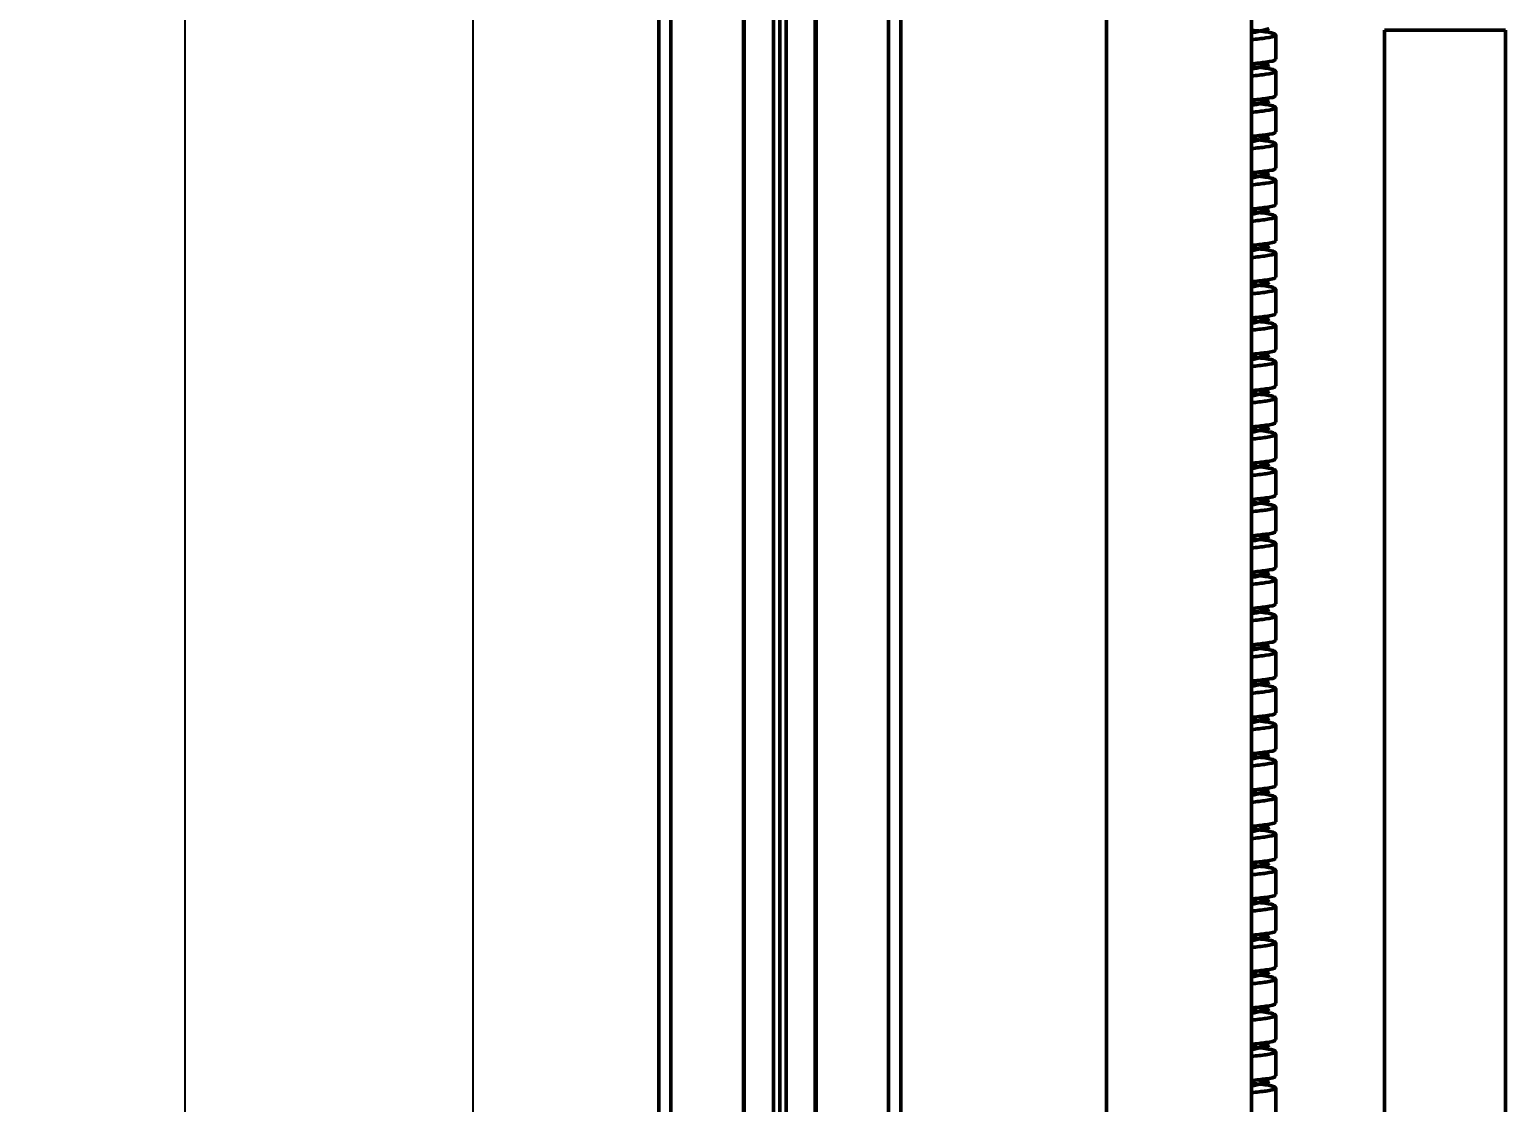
# Model space of a CAD drawing. Header units: millimetres. Extents: x -190 to 12889, y -227 to 3957.
# Drawn here: x 999.6 to 1121.6, y 2180.3 to 2268.9 of the extents above; entities that cross this region are included whole.
import ezdxf

# ---------------------------------------------------------------- set-up
doc = ezdxf.new("R2010")
doc.units = ezdxf.units.MM
doc.header["$LTSCALE"] = 0.7
doc.header["$PDMODE"] = 35
doc.header["$PDSIZE"] = -4
doc.layers.add('CON', color=7, linetype='Continuous', lineweight=50)
doc.layers.add('DIM', color=94, linetype='Continuous', lineweight=25)
doc.styles.add('TCVN-7284', font='tcvn+7284-2003r.ttf')
doc.dimstyles.new('TCVN_ISO-25_RadiusDia', dxfattribs={"dimtxt": 2.5, "dimasz": 2.5, "dimexe": 2, "dimexo": 0, "dimgap": 1, "dimtad": 1, "dimtoh": 1, "dimtxsty": 'TCVN-7284', "dimblk": 'Arrow', "dimcen": 0, "dimclrd": 256, "dimclre": 256, "dimclrt": 256, "dimadec": 0, "dimazin": 0, "dimtfac": 1, "dimtofl": 0, "dimtmove": 1, "dimatfit": 0, "dimldrblk": 'Arrow', "dimfxl": 1, "dimlwd": -1, "dimlwe": -1, "dimarcsym": 0})

# ---------------------------------------------------------------- blocks, each defined once
blk = doc.blocks.new('Arrow')
at = {"layer": 'DIM'}
blk.add_solid([(-1, 0.268), (-1, -0.268), (0, 0)], dxfattribs=at)
blk = doc.blocks.new('*D692')
at = {"layer": 'Defpoints', "color": 0, "ltscale": 0.2, "transparency": 16777216}
for p in [(1036.27, 2342.03), (1051.63, 2342.03), (1051.63, 1942.03)]:
    blk.add_point(p, dxfattribs=at)
at = {"layer": 'DIM', "linetype": 'ByBlock', "ltscale": 0.2, "transparency": 16777216}
for p, q in [((1051.63, 2342.03), (1030.27, 2342.03)), ((1036.27, 1949.53), (1036.27, 2334.53)), ((1051.63, 1942.03), (1030.27, 1942.03))]:
    blk.add_line(p, q, dxfattribs=at)
at = {"layer": 'DIM', "ltscale": 0.2, "transparency": 16777216, "xscale": 7.500000000000133, "yscale": 7.500000000000133, "zscale": 7.500000000000133}
for p, rotation in [((1036.27, 2342.03), 90), ((1036.27, 1942.03), 270)]:
    blk.add_blockref('Arrow', p, dxfattribs=dict(at, rotation=rotation))
at = {"layer": 'DIM', "ltscale": 0.2, "transparency": 16777216, "insert": (1029.52, 2142.03), "char_height": 7.5, "attachment_point": 5, "rotation": 90, "style": 'TCVN-7284', "bg_fill": 3, "box_fill_scale": 1.1, "bg_fill_color": 256, "bg_fill_true_color": 13158600, "bg_fill_transparency": 0}
blk.add_mtext('400', dxfattribs=at)
blk = doc.blocks.new('*D693')
at = {"layer": 'Defpoints', "color": 0, "ltscale": 0.2, "transparency": 16777216}
for p in [(1012.48, 2342.03), (1051.63, 2342.03), (1051.63, 1942.03)]:
    blk.add_point(p, dxfattribs=at)
at = {"layer": 'DIM', "linetype": 'ByBlock', "ltscale": 0.2, "transparency": 16777216}
for p, q in [((1051.63, 2342.03), (1006.48, 2342.03)), ((1012.48, 1949.53), (1012.48, 2334.53)), ((1051.63, 1942.03), (1006.48, 1942.03))]:
    blk.add_line(p, q, dxfattribs=at)
at = {"layer": 'DIM', "ltscale": 0.2, "transparency": 16777216, "xscale": 7.500000000000133, "yscale": 7.500000000000133, "zscale": 7.500000000000133}
for p, rotation in [((1012.48, 2342.03), 90), ((1012.48, 1942.03), 270)]:
    blk.add_blockref('Arrow', p, dxfattribs=dict(at, rotation=rotation))
at = {"layer": 'DIM', "ltscale": 0.2, "transparency": 16777216, "insert": (1004.98, 2142.03), "char_height": 7.5, "attachment_point": 5, "rotation": 90, "style": 'TCVN-7284', "bg_fill": 3, "box_fill_scale": 1.1, "bg_fill_color": 256, "bg_fill_true_color": 13158600, "bg_fill_transparency": 0}
blk.add_mtext('400±0,5', dxfattribs=at)

msp = doc.modelspace()

# ---------------------------------------------------------------- linework, layer by layer
at = {"layer": 'CON', "color": 7, "linetype": 'Continuous'}
for p, q in [((1051.6289, 2342.0318), (1051.6289, 1942.0318)), ((1052.6289, 2342.0318), (1052.6289, 1942.0318)), ((1058.6289, 2342.0318), (1058.6289, 1942.0318)), ((1058.6895, 2342.0318), (1058.6895, 1942.0318)), ((1061.1092, 2342.0318), (1061.1092, 1942.0318)), ((1061.6289, 2342.0318), (1061.6289, 1942.0318)), ((1062.1485, 2342.0318), (1062.1485, 1942.0318)), ((1064.5682, 2342.0318), (1064.5682, 1942.0318)), ((1064.6289, 2342.0318), (1064.6289, 1942.0318)), ((1070.6289, 2342.0318), (1070.6289, 1942.0318)), ((1071.6289, 2342.0318), (1071.6289, 1942.0318)), ((1088.6289, 2325.0318), (1088.6289, 2161.8528)), ((1100.6289, 2161.8528), (1100.6289, 2325.0318)), ((1121.6289, 2268.8528), (1111.6289, 2268.8528)), ((1111.6289, 2268.8528), (1111.6289, 2018.8528)), ((1121.6289, 2268.8528), (1121.6289, 2018.8528)), ((1102.6289, 2266.4569), (1102.6289, 2268.4569)), ((1102.0274, 2265.9539), (1102.1276, 2265.9926)), ((1102.6289, 2263.4569), (1102.6289, 2265.4569)), ((1102.0274, 2262.9539), (1102.1276, 2262.9926)), ((1102.6289, 2260.4569), (1102.6289, 2262.4569)), ((1102.0274, 2259.9539), (1102.1276, 2259.9926)), ((1102.6289, 2257.4569), (1102.6289, 2259.4569)), ((1102.0274, 2256.9539), (1102.1276, 2256.9926)), ((1102.6289, 2254.4569), (1102.6289, 2256.4569)), ((1102.0274, 2253.9539), (1102.1276, 2253.9926)), ((1102.6289, 2251.4569), (1102.6289, 2253.4569)), ((1102.0274, 2250.9539), (1102.1276, 2250.9926)), ((1102.6289, 2248.4569), (1102.6289, 2250.4569)), ((1102.0274, 2247.9539), (1102.1276, 2247.9926)), ((1102.6289, 2245.4569), (1102.6289, 2247.4569)), ((1102.0274, 2244.9539), (1102.1276, 2244.9926)), ((1102.6289, 2242.4569), (1102.6289, 2244.4569)), ((1102.0274, 2241.9539), (1102.1276, 2241.9926)), ((1102.6289, 2239.4569), (1102.6289, 2241.4569)), ((1102.0274, 2238.9539), (1102.1276, 2238.9926)), ((1102.6289, 2236.4569), (1102.6289, 2238.4569)), ((1102.0274, 2235.9539), (1102.1276, 2235.9926)), ((1102.6289, 2233.4569), (1102.6289, 2235.4569)), ((1102.0274, 2232.9539), (1102.1276, 2232.9926)), ((1102.6289, 2230.4569), (1102.6289, 2232.4569)), ((1102.0274, 2229.9539), (1102.1276, 2229.9926)), ((1102.6289, 2227.4569), (1102.6289, 2229.4569)), ((1102.0274, 2226.9539), (1102.1276, 2226.9926)), ((1102.6289, 2224.4569), (1102.6289, 2226.4569)), ((1102.0274, 2223.9539), (1102.1276, 2223.9926)), ((1102.6289, 2221.4569), (1102.6289, 2223.4569)), ((1102.0274, 2220.9539), (1102.1276, 2220.9926)), ((1102.6289, 2218.4569), (1102.6289, 2220.4569)), ((1102.0274, 2217.9539), (1102.1276, 2217.9926)), ((1102.6289, 2215.4569), (1102.6289, 2217.4569)), ((1102.0274, 2214.9539), (1102.1276, 2214.9926)), ((1102.6289, 2212.4569), (1102.6289, 2214.4569)), ((1102.0274, 2211.9539), (1102.1276, 2211.9926)), ((1102.6289, 2209.4569), (1102.6289, 2211.4569)), ((1102.0274, 2208.9539), (1102.1276, 2208.9926)), ((1102.6289, 2206.4569), (1102.6289, 2208.4569)), ((1102.0274, 2205.9539), (1102.1276, 2205.9926)), ((1102.6289, 2203.4569), (1102.6289, 2205.4569)), ((1102.0274, 2202.9539), (1102.1276, 2202.9926)), ((1102.6289, 2200.4569), (1102.6289, 2202.4569)), ((1102.0274, 2199.9539), (1102.1276, 2199.9926)), ((1102.6289, 2197.4569), (1102.6289, 2199.4569)), ((1102.0274, 2196.9539), (1102.1276, 2196.9926)), ((1102.6289, 2194.4569), (1102.6289, 2196.4569)), ((1102.0274, 2193.9539), (1102.1276, 2193.9926)), ((1102.6289, 2191.4569), (1102.6289, 2193.4569)), ((1102.0274, 2190.9539), (1102.1276, 2190.9926)), ((1102.6289, 2188.4569), (1102.6289, 2190.4569)), ((1102.0274, 2187.9539), (1102.1276, 2187.9926)), ((1102.6289, 2185.4569), (1102.6289, 2187.4569)), ((1102.0274, 2184.9539), (1102.1276, 2184.9926)), ((1102.6289, 2182.4569), (1102.6289, 2184.4569)), ((1102.0274, 2181.9539), (1102.1276, 2181.9926)), ((1102.6289, 2179.4569), (1102.6289, 2181.4569))]:
    msp.add_line(p, q, dxfattribs=at)
for points, knots in [([(1102.085, 2268.9814), (1102.0613, 2268.9754), (1101.9963, 2268.9587), (1101.4014, 2268.7985), (1100.7773, 2268.659), (1100.6289, 2268.6258)], [0, 0, 0, 0, 0.303950753, 0.834439217, 1, 1, 1, 1]), ([(1100.6289, 2268.0642), (1101.0621, 2268.112), (1102.0523, 2268.2212), (1102.7267, 2268.3873), (1102.5586, 2268.5925), (1101.7783, 2268.7278), (1100.9024, 2268.8198), (1100.6289, 2268.8486)], [0, 0, 0, 0, 0.18358082, 0.41957303, 0.66180996, 0.89439324, 1, 1, 1, 1]), ([(1102.522, 2266.4569), (1102.5507, 2266.4345), (1102.6624, 2266.3472), (1102.0265, 2266.2211), (1101.0543, 2266.112), (1100.6289, 2266.0642)], [0, 0, 0, 0, 0.16279149, 0.63368611, 1, 1, 1, 1]), ([(1101.1734, 2266.1293), (1101.2285, 2266.1141), (1101.5794, 2266.0168), (1101.717, 2265.9905), (1101.833, 2265.9683)], [0, 0, 0, 0, 0.15688589, 1, 1, 1, 1]), ([(1102.085, 2265.9814), (1102.0613, 2265.9754), (1101.9963, 2265.9587), (1101.4014, 2265.7985), (1100.7773, 2265.659), (1100.6289, 2265.6258)], [0, 0, 0, 0, 0.30395075, 0.83443922, 1, 1, 1, 1]), ([(1100.6289, 2265.0642), (1101.0621, 2265.112), (1102.0523, 2265.2212), (1102.7267, 2265.3873), (1102.5586, 2265.5925), (1101.7783, 2265.7278), (1100.9024, 2265.8198), (1100.6289, 2265.8486)], [0, 0, 0, 0, 0.18358082, 0.41957303, 0.66180996, 0.89439324, 1, 1, 1, 1]), ([(1102.522, 2263.4569), (1102.5507, 2263.4345), (1102.6624, 2263.3472), (1102.0265, 2263.2211), (1101.0543, 2263.112), (1100.6289, 2263.0642)], [0, 0, 0, 0, 0.16279149, 0.63368611, 1, 1, 1, 1]), ([(1102.085, 2262.9814), (1102.0613, 2262.9754), (1101.9963, 2262.9587), (1101.4014, 2262.7985), (1100.7773, 2262.659), (1100.6289, 2262.6258)], [0, 0, 0, 0, 0.30395075, 0.83443922, 1, 1, 1, 1]), ([(1100.6289, 2262.0642), (1101.0621, 2262.112), (1102.0523, 2262.2212), (1102.7267, 2262.3873), (1102.5586, 2262.5925), (1101.7783, 2262.7278), (1100.9024, 2262.8198), (1100.6289, 2262.8486)], [0, 0, 0, 0, 0.18358082, 0.41957303, 0.66180996, 0.89439324, 1, 1, 1, 1]), ([(1101.1734, 2263.1293), (1101.2285, 2263.1141), (1101.5794, 2263.0168), (1101.717, 2262.9905), (1101.833, 2262.9683)], [0, 0, 0, 0, 0.15688589, 1, 1, 1, 1]), ([(1102.522, 2260.4569), (1102.5507, 2260.4345), (1102.6624, 2260.3472), (1102.0265, 2260.2211), (1101.0543, 2260.112), (1100.6289, 2260.0642)], [0, 0, 0, 0, 0.16279149, 0.63368611, 1, 1, 1, 1]), ([(1102.085, 2259.9814), (1102.0613, 2259.9754), (1101.9963, 2259.9587), (1101.4014, 2259.7985), (1100.7773, 2259.659), (1100.6289, 2259.6258)], [0, 0, 0, 0, 0.30395075, 0.83443922, 1, 1, 1, 1]), ([(1101.1734, 2260.1293), (1101.2285, 2260.1141), (1101.5794, 2260.0168), (1101.717, 2259.9905), (1101.833, 2259.9683)], [0, 0, 0, 0, 0.15688589, 1, 1, 1, 1]), ([(1100.6289, 2259.0642), (1101.0621, 2259.112), (1102.0523, 2259.2212), (1102.7267, 2259.3873), (1102.5586, 2259.5925), (1101.7783, 2259.7278), (1100.9024, 2259.8198), (1100.6289, 2259.8486)], [0, 0, 0, 0, 0.18358082, 0.41957303, 0.66180996, 0.89439324, 1, 1, 1, 1]), ([(1102.522, 2257.4569), (1102.5507, 2257.4345), (1102.6624, 2257.3472), (1102.0265, 2257.2211), (1101.0543, 2257.112), (1100.6289, 2257.0642)], [0, 0, 0, 0, 0.16279149, 0.63368611, 1, 1, 1, 1]), ([(1102.085, 2256.9814), (1102.0613, 2256.9754), (1101.9963, 2256.9587), (1101.4014, 2256.7985), (1100.7773, 2256.659), (1100.6289, 2256.6258)], [0, 0, 0, 0, 0.303950753, 0.834439217, 1, 1, 1, 1]), ([(1100.6289, 2256.0642), (1101.0621, 2256.112), (1102.0523, 2256.2212), (1102.7267, 2256.3873), (1102.5586, 2256.5925), (1101.7783, 2256.7278), (1100.9024, 2256.8198), (1100.6289, 2256.8486)], [0, 0, 0, 0, 0.18358082, 0.41957303, 0.66180996, 0.89439324, 1, 1, 1, 1]), ([(1101.1734, 2257.1293), (1101.2285, 2257.1141), (1101.5794, 2257.0168), (1101.717, 2256.9905), (1101.833, 2256.9683)], [0, 0, 0, 0, 0.15688589, 1, 1, 1, 1]), ([(1102.522, 2254.4569), (1102.5507, 2254.4345), (1102.6624, 2254.3472), (1102.0265, 2254.2211), (1101.0543, 2254.112), (1100.6289, 2254.0642)], [0, 0, 0, 0, 0.16279149, 0.63368611, 1, 1, 1, 1]), ([(1102.085, 2253.9814), (1102.0613, 2253.9754), (1101.9963, 2253.9587), (1101.4014, 2253.7985), (1100.7773, 2253.659), (1100.6289, 2253.6258)], [0, 0, 0, 0, 0.30395075, 0.83443922, 1, 1, 1, 1]), ([(1100.6289, 2253.0642), (1101.0621, 2253.112), (1102.0523, 2253.2212), (1102.7267, 2253.3873), (1102.5586, 2253.5925), (1101.7783, 2253.7278), (1100.9024, 2253.8198), (1100.6289, 2253.8486)], [0, 0, 0, 0, 0.18358082, 0.41957303, 0.66180996, 0.89439324, 1, 1, 1, 1]), ([(1101.1734, 2254.1293), (1101.2285, 2254.1141), (1101.5794, 2254.0168), (1101.717, 2253.9905), (1101.833, 2253.9683)], [0, 0, 0, 0, 0.15688589, 1, 1, 1, 1]), ([(1102.522, 2251.4569), (1102.5507, 2251.4345), (1102.6624, 2251.3472), (1102.0265, 2251.2211), (1101.0543, 2251.112), (1100.6289, 2251.0642)], [0, 0, 0, 0, 0.16279149, 0.63368611, 1, 1, 1, 1]), ([(1102.085, 2250.9814), (1102.0613, 2250.9754), (1101.9963, 2250.9587), (1101.4014, 2250.7985), (1100.7773, 2250.659), (1100.6289, 2250.6258)], [0, 0, 0, 0, 0.303950753, 0.834439217, 1, 1, 1, 1]), ([(1100.6289, 2250.0642), (1101.0621, 2250.112), (1102.0523, 2250.2212), (1102.7267, 2250.3873), (1102.5586, 2250.5925), (1101.7783, 2250.7278), (1100.9024, 2250.8198), (1100.6289, 2250.8486)], [0, 0, 0, 0, 0.18358082, 0.41957303, 0.66180996, 0.89439324, 1, 1, 1, 1]), ([(1101.1734, 2251.1293), (1101.2285, 2251.1141), (1101.5794, 2251.0168), (1101.717, 2250.9905), (1101.833, 2250.9683)], [0, 0, 0, 0, 0.15688589, 1, 1, 1, 1]), ([(1102.522, 2248.4569), (1102.5507, 2248.4345), (1102.6624, 2248.3472), (1102.0265, 2248.2211), (1101.0543, 2248.112), (1100.6289, 2248.0642)], [0, 0, 0, 0, 0.16279149, 0.63368611, 1, 1, 1, 1]), ([(1102.085, 2247.9814), (1102.0613, 2247.9754), (1101.9963, 2247.9587), (1101.4014, 2247.7985), (1100.7773, 2247.659), (1100.6289, 2247.6258)], [0, 0, 0, 0, 0.303950753, 0.834439217, 1, 1, 1, 1]), ([(1100.6289, 2247.0642), (1101.0621, 2247.112), (1102.0523, 2247.2212), (1102.7267, 2247.3873), (1102.5586, 2247.5925), (1101.7783, 2247.7278), (1100.9024, 2247.8198), (1100.6289, 2247.8486)], [0, 0, 0, 0, 0.18358082, 0.41957303, 0.66180996, 0.89439324, 1, 1, 1, 1]), ([(1101.1734, 2248.1293), (1101.2285, 2248.1141), (1101.5794, 2248.0168), (1101.717, 2247.9905), (1101.833, 2247.9683)], [0, 0, 0, 0, 0.15688589, 1, 1, 1, 1]), ([(1102.522, 2245.4569), (1102.5507, 2245.4345), (1102.6624, 2245.3472), (1102.0265, 2245.2211), (1101.0543, 2245.112), (1100.6289, 2245.0642)], [0, 0, 0, 0, 0.16279149, 0.63368611, 1, 1, 1, 1]), ([(1102.085, 2244.9814), (1102.0613, 2244.9754), (1101.9963, 2244.9587), (1101.4014, 2244.7985), (1100.7773, 2244.659), (1100.6289, 2244.6258)], [0, 0, 0, 0, 0.303950753, 0.834439217, 1, 1, 1, 1]), ([(1100.6289, 2244.0642), (1101.0621, 2244.112), (1102.0523, 2244.2212), (1102.7267, 2244.3873), (1102.5586, 2244.5925), (1101.7783, 2244.7278), (1100.9024, 2244.8198), (1100.6289, 2244.8486)], [0, 0, 0, 0, 0.18358082, 0.41957303, 0.66180996, 0.89439324, 1, 1, 1, 1]), ([(1101.1734, 2245.1293), (1101.2285, 2245.1141), (1101.5794, 2245.0168), (1101.717, 2244.9905), (1101.833, 2244.9683)], [0, 0, 0, 0, 0.15688589, 1, 1, 1, 1]), ([(1102.522, 2242.4569), (1102.5507, 2242.4345), (1102.6624, 2242.3472), (1102.0265, 2242.2211), (1101.0543, 2242.112), (1100.6289, 2242.0642)], [0, 0, 0, 0, 0.16279149, 0.63368611, 1, 1, 1, 1]), ([(1102.085, 2241.9814), (1102.0613, 2241.9754), (1101.9963, 2241.9587), (1101.4014, 2241.7985), (1100.7773, 2241.659), (1100.6289, 2241.6258)], [0, 0, 0, 0, 0.30395075, 0.83443922, 1, 1, 1, 1]), ([(1100.6289, 2241.0642), (1101.0621, 2241.112), (1102.0523, 2241.2212), (1102.7267, 2241.3873), (1102.5586, 2241.5925), (1101.7783, 2241.7278), (1100.9024, 2241.8198), (1100.6289, 2241.8486)], [0, 0, 0, 0, 0.18358082, 0.41957303, 0.66180996, 0.89439324, 1, 1, 1, 1]), ([(1101.1734, 2242.1293), (1101.2285, 2242.1141), (1101.5794, 2242.0168), (1101.717, 2241.9905), (1101.833, 2241.9683)], [0, 0, 0, 0, 0.156885893, 1, 1, 1, 1]), ([(1102.522, 2239.4569), (1102.5507, 2239.4345), (1102.6624, 2239.3472), (1102.0265, 2239.2211), (1101.0543, 2239.112), (1100.6289, 2239.0642)], [0, 0, 0, 0, 0.16279149, 0.63368611, 1, 1, 1, 1]), ([(1102.085, 2238.9814), (1102.0613, 2238.9754), (1101.9963, 2238.9587), (1101.4014, 2238.7985), (1100.7773, 2238.659), (1100.6289, 2238.6258)], [0, 0, 0, 0, 0.30395075, 0.83443922, 1, 1, 1, 1]), ([(1100.6289, 2238.0642), (1101.0621, 2238.112), (1102.0523, 2238.2212), (1102.7267, 2238.3873), (1102.5586, 2238.5925), (1101.7783, 2238.7278), (1100.9024, 2238.8198), (1100.6289, 2238.8486)], [0, 0, 0, 0, 0.18358082, 0.41957303, 0.66180996, 0.89439324, 1, 1, 1, 1]), ([(1101.1734, 2239.1293), (1101.2285, 2239.1141), (1101.5794, 2239.0168), (1101.717, 2238.9905), (1101.833, 2238.9683)], [0, 0, 0, 0, 0.156885893, 1, 1, 1, 1]), ([(1102.522, 2236.4569), (1102.5507, 2236.4345), (1102.6624, 2236.3472), (1102.0265, 2236.2211), (1101.0543, 2236.112), (1100.6289, 2236.0642)], [0, 0, 0, 0, 0.16279149, 0.63368611, 1, 1, 1, 1]), ([(1102.085, 2235.9814), (1102.0613, 2235.9754), (1101.9963, 2235.9587), (1101.4014, 2235.7985), (1100.7773, 2235.659), (1100.6289, 2235.6258)], [0, 0, 0, 0, 0.303950753, 0.834439217, 1, 1, 1, 1]), ([(1100.6289, 2235.0642), (1101.0621, 2235.112), (1102.0523, 2235.2212), (1102.7267, 2235.3873), (1102.5586, 2235.5925), (1101.7783, 2235.7278), (1100.9024, 2235.8198), (1100.6289, 2235.8486)], [0, 0, 0, 0, 0.18358082, 0.41957303, 0.66180996, 0.89439324, 1, 1, 1, 1]), ([(1101.1734, 2236.1293), (1101.2285, 2236.1141), (1101.5794, 2236.0168), (1101.717, 2235.9905), (1101.833, 2235.9683)], [0, 0, 0, 0, 0.15688589, 1, 1, 1, 1]), ([(1102.522, 2233.4569), (1102.5507, 2233.4345), (1102.6624, 2233.3472), (1102.0265, 2233.2211), (1101.0543, 2233.112), (1100.6289, 2233.0642)], [0, 0, 0, 0, 0.16279149, 0.63368611, 1, 1, 1, 1]), ([(1101.1734, 2233.1293), (1101.2285, 2233.1141), (1101.5794, 2233.0168), (1101.717, 2232.9905), (1101.833, 2232.9683)], [0, 0, 0, 0, 0.156885893, 1, 1, 1, 1]), ([(1102.085, 2232.9814), (1102.0613, 2232.9754), (1101.9963, 2232.9587), (1101.4014, 2232.7985), (1100.7773, 2232.659), (1100.6289, 2232.6258)], [0, 0, 0, 0, 0.30395075, 0.83443922, 1, 1, 1, 1]), ([(1100.6289, 2232.0642), (1101.0621, 2232.112), (1102.0523, 2232.2212), (1102.7267, 2232.3873), (1102.5586, 2232.5925), (1101.7783, 2232.7278), (1100.9024, 2232.8198), (1100.6289, 2232.8486)], [0, 0, 0, 0, 0.18358082, 0.41957303, 0.66180996, 0.89439324, 1, 1, 1, 1]), ([(1102.522, 2230.4569), (1102.5507, 2230.4345), (1102.6624, 2230.3472), (1102.0265, 2230.2211), (1101.0543, 2230.112), (1100.6289, 2230.0642)], [0, 0, 0, 0, 0.16279149, 0.63368611, 1, 1, 1, 1]), ([(1102.085, 2229.9814), (1102.0613, 2229.9754), (1101.9963, 2229.9587), (1101.4014, 2229.7985), (1100.7773, 2229.659), (1100.6289, 2229.6258)], [0, 0, 0, 0, 0.30395075, 0.83443922, 1, 1, 1, 1]), ([(1100.6289, 2229.0642), (1101.0621, 2229.112), (1102.0523, 2229.2212), (1102.7267, 2229.3873), (1102.5586, 2229.5925), (1101.7783, 2229.7278), (1100.9024, 2229.8198), (1100.6289, 2229.8486)], [0, 0, 0, 0, 0.18358082, 0.41957303, 0.66180996, 0.89439324, 1, 1, 1, 1]), ([(1101.1734, 2230.1293), (1101.2285, 2230.1141), (1101.5794, 2230.0168), (1101.717, 2229.9905), (1101.833, 2229.9683)], [0, 0, 0, 0, 0.156885893, 1, 1, 1, 1]), ([(1102.522, 2227.4569), (1102.5507, 2227.4345), (1102.6624, 2227.3472), (1102.0265, 2227.2211), (1101.0543, 2227.112), (1100.6289, 2227.0642)], [0, 0, 0, 0, 0.16279149, 0.63368611, 1, 1, 1, 1]), ([(1101.1734, 2227.1293), (1101.2285, 2227.1141), (1101.5794, 2227.0168), (1101.717, 2226.9905), (1101.833, 2226.9683)], [0, 0, 0, 0, 0.15688589, 1, 1, 1, 1]), ([(1102.085, 2226.9814), (1102.0613, 2226.9754), (1101.9963, 2226.9587), (1101.4014, 2226.7985), (1100.7773, 2226.659), (1100.6289, 2226.6258)], [0, 0, 0, 0, 0.30395075, 0.83443922, 1, 1, 1, 1]), ([(1100.6289, 2226.0642), (1101.0621, 2226.112), (1102.0523, 2226.2212), (1102.7267, 2226.3873), (1102.5586, 2226.5925), (1101.7783, 2226.7278), (1100.9024, 2226.8198), (1100.6289, 2226.8486)], [0, 0, 0, 0, 0.18358082, 0.41957303, 0.66180996, 0.89439324, 1, 1, 1, 1]), ([(1102.522, 2224.4569), (1102.5507, 2224.4345), (1102.6624, 2224.3472), (1102.0265, 2224.2211), (1101.0543, 2224.112), (1100.6289, 2224.0642)], [0, 0, 0, 0, 0.16279149, 0.63368611, 1, 1, 1, 1]), ([(1102.085, 2223.9814), (1102.0613, 2223.9754), (1101.9963, 2223.9587), (1101.4014, 2223.7985), (1100.7773, 2223.659), (1100.6289, 2223.6258)], [0, 0, 0, 0, 0.30395075, 0.83443922, 1, 1, 1, 1]), ([(1100.6289, 2223.0642), (1101.0621, 2223.112), (1102.0523, 2223.2212), (1102.7267, 2223.3873), (1102.5586, 2223.5925), (1101.7783, 2223.7278), (1100.9024, 2223.8198), (1100.6289, 2223.8486)], [0, 0, 0, 0, 0.18358082, 0.41957303, 0.66180996, 0.89439324, 1, 1, 1, 1]), ([(1101.1734, 2224.1293), (1101.2285, 2224.1141), (1101.5794, 2224.0168), (1101.717, 2223.9905), (1101.833, 2223.9683)], [0, 0, 0, 0, 0.15688589, 1, 1, 1, 1]), ([(1102.522, 2221.4569), (1102.5507, 2221.4345), (1102.6624, 2221.3472), (1102.0265, 2221.2211), (1101.0543, 2221.112), (1100.6289, 2221.0642)], [0, 0, 0, 0, 0.16279149, 0.63368611, 1, 1, 1, 1]), ([(1102.085, 2220.9814), (1102.0613, 2220.9754), (1101.9963, 2220.9587), (1101.4014, 2220.7985), (1100.7773, 2220.659), (1100.6289, 2220.6258)], [0, 0, 0, 0, 0.30395075, 0.83443922, 1, 1, 1, 1]), ([(1101.1734, 2221.1293), (1101.2285, 2221.1141), (1101.5794, 2221.0168), (1101.717, 2220.9905), (1101.833, 2220.9683)], [0, 0, 0, 0, 0.156885893, 1, 1, 1, 1]), ([(1100.6289, 2220.0642), (1101.0621, 2220.112), (1102.0523, 2220.2212), (1102.7267, 2220.3873), (1102.5586, 2220.5925), (1101.7783, 2220.7278), (1100.9024, 2220.8198), (1100.6289, 2220.8486)], [0, 0, 0, 0, 0.18358082, 0.41957303, 0.66180996, 0.89439324, 1, 1, 1, 1]), ([(1102.522, 2218.4569), (1102.5507, 2218.4345), (1102.6624, 2218.3472), (1102.0265, 2218.2211), (1101.0543, 2218.112), (1100.6289, 2218.0642)], [0, 0, 0, 0, 0.16279149, 0.63368611, 1, 1, 1, 1]), ([(1102.085, 2217.9814), (1102.0613, 2217.9754), (1101.9963, 2217.9587), (1101.4014, 2217.7985), (1100.7773, 2217.659), (1100.6289, 2217.6258)], [0, 0, 0, 0, 0.30395075, 0.83443922, 1, 1, 1, 1]), ([(1100.6289, 2217.0642), (1101.0621, 2217.112), (1102.0523, 2217.2212), (1102.7267, 2217.3873), (1102.5586, 2217.5925), (1101.7783, 2217.7278), (1100.9024, 2217.8198), (1100.6289, 2217.8486)], [0, 0, 0, 0, 0.18358082, 0.41957303, 0.66180996, 0.89439324, 1, 1, 1, 1]), ([(1101.1734, 2218.1293), (1101.2285, 2218.1141), (1101.5794, 2218.0168), (1101.717, 2217.9905), (1101.833, 2217.9683)], [0, 0, 0, 0, 0.15688589, 1, 1, 1, 1]), ([(1102.522, 2215.4569), (1102.5507, 2215.4345), (1102.6624, 2215.3472), (1102.0265, 2215.2211), (1101.0543, 2215.112), (1100.6289, 2215.0642)], [0, 0, 0, 0, 0.16279149, 0.63368611, 1, 1, 1, 1]), ([(1102.085, 2214.9814), (1102.0613, 2214.9754), (1101.9963, 2214.9587), (1101.4014, 2214.7985), (1100.7773, 2214.659), (1100.6289, 2214.6258)], [0, 0, 0, 0, 0.30395075, 0.83443922, 1, 1, 1, 1]), ([(1100.6289, 2214.0642), (1101.0621, 2214.112), (1102.0523, 2214.2212), (1102.7267, 2214.3873), (1102.5586, 2214.5925), (1101.7783, 2214.7278), (1100.9024, 2214.8198), (1100.6289, 2214.8486)], [0, 0, 0, 0, 0.18358082, 0.41957303, 0.66180996, 0.89439324, 1, 1, 1, 1]), ([(1101.1734, 2215.1293), (1101.2285, 2215.1141), (1101.5794, 2215.0168), (1101.717, 2214.9905), (1101.833, 2214.9683)], [0, 0, 0, 0, 0.15688589, 1, 1, 1, 1]), ([(1102.522, 2212.4569), (1102.5507, 2212.4345), (1102.6624, 2212.3472), (1102.0265, 2212.2211), (1101.0543, 2212.112), (1100.6289, 2212.0642)], [0, 0, 0, 0, 0.16279149, 0.63368611, 1, 1, 1, 1]), ([(1102.085, 2211.9814), (1102.0613, 2211.9754), (1101.9963, 2211.9587), (1101.4014, 2211.7985), (1100.7773, 2211.659), (1100.6289, 2211.6258)], [0, 0, 0, 0, 0.303950753, 0.834439217, 1, 1, 1, 1]), ([(1100.6289, 2211.0642), (1101.0621, 2211.112), (1102.0523, 2211.2212), (1102.7267, 2211.3873), (1102.5586, 2211.5925), (1101.7783, 2211.7278), (1100.9024, 2211.8198), (1100.6289, 2211.8486)], [0, 0, 0, 0, 0.18358082, 0.41957303, 0.66180996, 0.89439324, 1, 1, 1, 1]), ([(1101.1734, 2212.1293), (1101.2285, 2212.1141), (1101.5794, 2212.0168), (1101.717, 2211.9905), (1101.833, 2211.9683)], [0, 0, 0, 0, 0.15688589, 1, 1, 1, 1]), ([(1102.522, 2209.4569), (1102.5507, 2209.4345), (1102.6624, 2209.3472), (1102.0265, 2209.2211), (1101.0543, 2209.112), (1100.6289, 2209.0642)], [0, 0, 0, 0, 0.16279149, 0.63368611, 1, 1, 1, 1]), ([(1102.085, 2208.9814), (1102.0613, 2208.9754), (1101.9963, 2208.9587), (1101.4014, 2208.7985), (1100.7773, 2208.659), (1100.6289, 2208.6258)], [0, 0, 0, 0, 0.303950753, 0.834439217, 1, 1, 1, 1]), ([(1100.6289, 2208.0642), (1101.0621, 2208.112), (1102.0523, 2208.2212), (1102.7267, 2208.3873), (1102.5586, 2208.5925), (1101.7783, 2208.7278), (1100.9024, 2208.8198), (1100.6289, 2208.8486)], [0, 0, 0, 0, 0.18358082, 0.41957303, 0.66180996, 0.89439324, 1, 1, 1, 1]), ([(1101.1734, 2209.1293), (1101.2281, 2209.1142), (1101.6617, 2208.9941), (1101.8301, 2208.9623), (1101.9773, 2208.9346)], [0, 0, 0, 0, 0.126174606, 1, 1, 1, 1]), ([(1102.522, 2206.4569), (1102.5507, 2206.4345), (1102.6624, 2206.3472), (1102.0265, 2206.2211), (1101.0543, 2206.112), (1100.6289, 2206.0642)], [0, 0, 0, 0, 0.16279149, 0.63368611, 1, 1, 1, 1]), ([(1102.085, 2205.9814), (1102.0613, 2205.9754), (1101.9963, 2205.9587), (1101.4014, 2205.7985), (1100.7773, 2205.659), (1100.6289, 2205.6258)], [0, 0, 0, 0, 0.30395075, 0.83443922, 1, 1, 1, 1]), ([(1100.6289, 2205.0642), (1101.0621, 2205.112), (1102.0523, 2205.2212), (1102.7267, 2205.3873), (1102.5586, 2205.5925), (1101.7783, 2205.7278), (1100.9024, 2205.8198), (1100.6289, 2205.8486)], [0, 0, 0, 0, 0.183580822, 0.419573028, 0.661809962, 0.894393242, 1, 1, 1, 1]), ([(1101.1734, 2206.1293), (1101.2285, 2206.1141), (1101.5794, 2206.0168), (1101.717, 2205.9905), (1101.833, 2205.9683)], [0, 0, 0, 0, 0.156885893, 1, 1, 1, 1]), ([(1102.522, 2203.4569), (1102.5507, 2203.4345), (1102.6624, 2203.3472), (1102.0265, 2203.2211), (1101.0543, 2203.112), (1100.6289, 2203.0642)], [0, 0, 0, 0, 0.16279149, 0.63368611, 1, 1, 1, 1]), ([(1102.085, 2202.9814), (1102.0613, 2202.9754), (1101.9963, 2202.9587), (1101.4014, 2202.7985), (1100.7773, 2202.659), (1100.6289, 2202.6258)], [0, 0, 0, 0, 0.30395075, 0.83443922, 1, 1, 1, 1]), ([(1100.6289, 2202.0642), (1101.0621, 2202.112), (1102.0523, 2202.2212), (1102.7267, 2202.3873), (1102.5586, 2202.5925), (1101.7783, 2202.7278), (1100.9024, 2202.8198), (1100.6289, 2202.8486)], [0, 0, 0, 0, 0.18358082, 0.41957303, 0.66180996, 0.89439324, 1, 1, 1, 1]), ([(1101.1734, 2203.1293), (1101.2285, 2203.1141), (1101.5794, 2203.0168), (1101.717, 2202.9905), (1101.833, 2202.9683)], [0, 0, 0, 0, 0.156885893, 1, 1, 1, 1]), ([(1102.522, 2200.4569), (1102.5507, 2200.4345), (1102.6624, 2200.3472), (1102.0265, 2200.2211), (1101.0543, 2200.112), (1100.6289, 2200.0642)], [0, 0, 0, 0, 0.16279149, 0.63368611, 1, 1, 1, 1]), ([(1102.085, 2199.9814), (1102.0613, 2199.9754), (1101.9963, 2199.9587), (1101.4014, 2199.7985), (1100.7773, 2199.659), (1100.6289, 2199.6258)], [0, 0, 0, 0, 0.30395075, 0.83443922, 1, 1, 1, 1]), ([(1100.6289, 2199.0642), (1101.0621, 2199.112), (1102.0523, 2199.2212), (1102.7267, 2199.3873), (1102.5586, 2199.5925), (1101.7783, 2199.7278), (1100.9024, 2199.8198), (1100.6289, 2199.8486)], [0, 0, 0, 0, 0.18358082, 0.41957303, 0.66180996, 0.89439324, 1, 1, 1, 1]), ([(1101.1734, 2200.1293), (1101.2285, 2200.1141), (1101.5794, 2200.0168), (1101.717, 2199.9905), (1101.833, 2199.9683)], [0, 0, 0, 0, 0.15688589, 1, 1, 1, 1]), ([(1102.522, 2197.4569), (1102.5507, 2197.4345), (1102.6624, 2197.3472), (1102.0265, 2197.2211), (1101.0543, 2197.112), (1100.6289, 2197.0642)], [0, 0, 0, 0, 0.16279149, 0.63368611, 1, 1, 1, 1]), ([(1102.085, 2196.9814), (1102.0613, 2196.9754), (1101.9963, 2196.9587), (1101.4014, 2196.7985), (1100.7773, 2196.659), (1100.6289, 2196.6258)], [0, 0, 0, 0, 0.30395075, 0.83443922, 1, 1, 1, 1]), ([(1100.6289, 2196.0642), (1101.0621, 2196.112), (1102.0523, 2196.2212), (1102.7267, 2196.3873), (1102.5586, 2196.5925), (1101.7783, 2196.7278), (1100.9024, 2196.8198), (1100.6289, 2196.8486)], [0, 0, 0, 0, 0.18358082, 0.41957303, 0.66180996, 0.89439324, 1, 1, 1, 1]), ([(1101.1734, 2197.1293), (1101.2285, 2197.1141), (1101.5794, 2197.0168), (1101.717, 2196.9905), (1101.833, 2196.9683)], [0, 0, 0, 0, 0.156885893, 1, 1, 1, 1]), ([(1102.522, 2194.4569), (1102.5507, 2194.4345), (1102.6624, 2194.3472), (1102.0265, 2194.2211), (1101.0543, 2194.112), (1100.6289, 2194.0642)], [0, 0, 0, 0, 0.16279149, 0.63368611, 1, 1, 1, 1]), ([(1101.1734, 2194.1293), (1101.2285, 2194.1141), (1101.5794, 2194.0168), (1101.717, 2193.9905), (1101.833, 2193.9683)], [0, 0, 0, 0, 0.15688589, 1, 1, 1, 1]), ([(1102.085, 2193.9814), (1102.0613, 2193.9754), (1101.9963, 2193.9587), (1101.4014, 2193.7985), (1100.7773, 2193.659), (1100.6289, 2193.6258)], [0, 0, 0, 0, 0.30395075, 0.83443922, 1, 1, 1, 1]), ([(1100.6289, 2193.0642), (1101.0621, 2193.112), (1102.0523, 2193.2212), (1102.7267, 2193.3873), (1102.5586, 2193.5925), (1101.7783, 2193.7278), (1100.9024, 2193.8198), (1100.6289, 2193.8486)], [0, 0, 0, 0, 0.18358082, 0.41957303, 0.66180996, 0.89439324, 1, 1, 1, 1]), ([(1102.522, 2191.4569), (1102.5507, 2191.4345), (1102.6624, 2191.3472), (1102.0265, 2191.2211), (1101.0543, 2191.112), (1100.6289, 2191.0642)], [0, 0, 0, 0, 0.16279149, 0.63368611, 1, 1, 1, 1]), ([(1102.085, 2190.9814), (1102.0613, 2190.9754), (1101.9963, 2190.9587), (1101.4014, 2190.7985), (1100.7773, 2190.659), (1100.6289, 2190.6258)], [0, 0, 0, 0, 0.303950753, 0.834439217, 1, 1, 1, 1]), ([(1100.6289, 2190.0642), (1101.0621, 2190.112), (1102.0523, 2190.2212), (1102.7267, 2190.3873), (1102.5586, 2190.5925), (1101.7783, 2190.7278), (1100.9024, 2190.8198), (1100.6289, 2190.8486)], [0, 0, 0, 0, 0.183580822, 0.419573028, 0.661809962, 0.894393242, 1, 1, 1, 1]), ([(1101.1734, 2191.1293), (1101.2285, 2191.1141), (1101.5794, 2191.0168), (1101.717, 2190.9905), (1101.833, 2190.9683)], [0, 0, 0, 0, 0.15688589, 1, 1, 1, 1]), ([(1102.522, 2188.4569), (1102.5507, 2188.4345), (1102.6624, 2188.3472), (1102.0265, 2188.2211), (1101.0543, 2188.112), (1100.6289, 2188.0642)], [0, 0, 0, 0, 0.16279149, 0.63368611, 1, 1, 1, 1]), ([(1102.085, 2187.9814), (1102.0613, 2187.9754), (1101.9963, 2187.9587), (1101.4014, 2187.7985), (1100.7773, 2187.659), (1100.6289, 2187.6258)], [0, 0, 0, 0, 0.30395075, 0.83443922, 1, 1, 1, 1]), ([(1101.1734, 2188.1293), (1101.2285, 2188.1141), (1101.5794, 2188.0168), (1101.717, 2187.9905), (1101.833, 2187.9683)], [0, 0, 0, 0, 0.15688589, 1, 1, 1, 1]), ([(1100.6289, 2187.0642), (1101.0621, 2187.112), (1102.0523, 2187.2212), (1102.7267, 2187.3873), (1102.5586, 2187.5925), (1101.7783, 2187.7278), (1100.9024, 2187.8198), (1100.6289, 2187.8486)], [0, 0, 0, 0, 0.183580822, 0.419573028, 0.661809962, 0.894393242, 1, 1, 1, 1]), ([(1102.522, 2185.4569), (1102.5507, 2185.4345), (1102.6624, 2185.3472), (1102.0265, 2185.2211), (1101.0543, 2185.112), (1100.6289, 2185.0642)], [0, 0, 0, 0, 0.16279149, 0.63368611, 1, 1, 1, 1]), ([(1102.085, 2184.9814), (1102.0613, 2184.9754), (1101.9963, 2184.9587), (1101.4014, 2184.7985), (1100.7773, 2184.659), (1100.6289, 2184.6258)], [0, 0, 0, 0, 0.303950753, 0.834439217, 1, 1, 1, 1]), ([(1100.6289, 2184.0642), (1101.0621, 2184.112), (1102.0523, 2184.2212), (1102.7267, 2184.3873), (1102.5586, 2184.5925), (1101.7783, 2184.7278), (1100.9024, 2184.8198), (1100.6289, 2184.8486)], [0, 0, 0, 0, 0.18358082, 0.41957303, 0.66180996, 0.89439324, 1, 1, 1, 1]), ([(1101.1734, 2185.1293), (1101.2285, 2185.1141), (1101.5794, 2185.0168), (1101.717, 2184.9905), (1101.833, 2184.9683)], [0, 0, 0, 0, 0.15688589, 1, 1, 1, 1]), ([(1102.522, 2182.4569), (1102.5507, 2182.4345), (1102.6624, 2182.3472), (1102.0265, 2182.2211), (1101.0543, 2182.112), (1100.6289, 2182.0642)], [0, 0, 0, 0, 0.16279149, 0.63368611, 1, 1, 1, 1]), ([(1102.085, 2181.9814), (1102.0613, 2181.9754), (1101.9963, 2181.9587), (1101.4014, 2181.7985), (1100.7773, 2181.659), (1100.6289, 2181.6258)], [0, 0, 0, 0, 0.30395075, 0.83443922, 1, 1, 1, 1]), ([(1100.6289, 2181.0642), (1101.0621, 2181.112), (1102.0523, 2181.2212), (1102.7267, 2181.3873), (1102.5586, 2181.5925), (1101.7783, 2181.7278), (1100.9024, 2181.8198), (1100.6289, 2181.8486)], [0, 0, 0, 0, 0.18358082, 0.41957303, 0.66180996, 0.89439324, 1, 1, 1, 1]), ([(1101.1734, 2182.1293), (1101.2285, 2182.1141), (1101.5794, 2182.0168), (1101.717, 2181.9905), (1101.833, 2181.9683)], [0, 0, 0, 0, 0.15688589, 1, 1, 1, 1])]:
    msp.add_open_spline(points, degree=3, knots=knots, dxfattribs=at)

# ---------------------------------------------------------------- next in the draw order: dimensions: what is measured, and where the dimension line sits
at = {"layer": 'DIM', "ltscale": 0.2}
dim = msp.add_linear_dim(base=(1036.2739, 2342.0318), p1=(1051.6289, 1942.0318), p2=(1051.6289, 2342.0318), angle=90, dimstyle='TCVN_ISO-25_RadiusDia', override={"dimscale": 3, "dimtfill": 1, "dimarcsym": 1}, dxfattribs=at)
dim.commit()
dim.dimension.update_dxf_attribs({"geometry": '*D692', "text_midpoint": (1029.5239, 2142.0318)})

# ---------------------------------------------------------------- next in the draw order: dimensions: what is measured, and where the dimension line sits
dim = msp.add_linear_dim(base=(1012.4762, 2342.0318), p1=(1051.6289, 1942.0318), p2=(1051.6289, 2342.0318), angle=90, dimstyle='TCVN_ISO-25_RadiusDia', override={"dimscale": 3, "dimtol": 1, "dimtp": 0.5, "dimtm": 0.5, "dimtfill": 1, "dimarcsym": 1}, dxfattribs=at)
dim.commit()
dim.dimension.update_dxf_attribs({"geometry": '*D693', "text_midpoint": (1004.9762, 2142.0318)})

doc.saveas('drawing.dxf')
